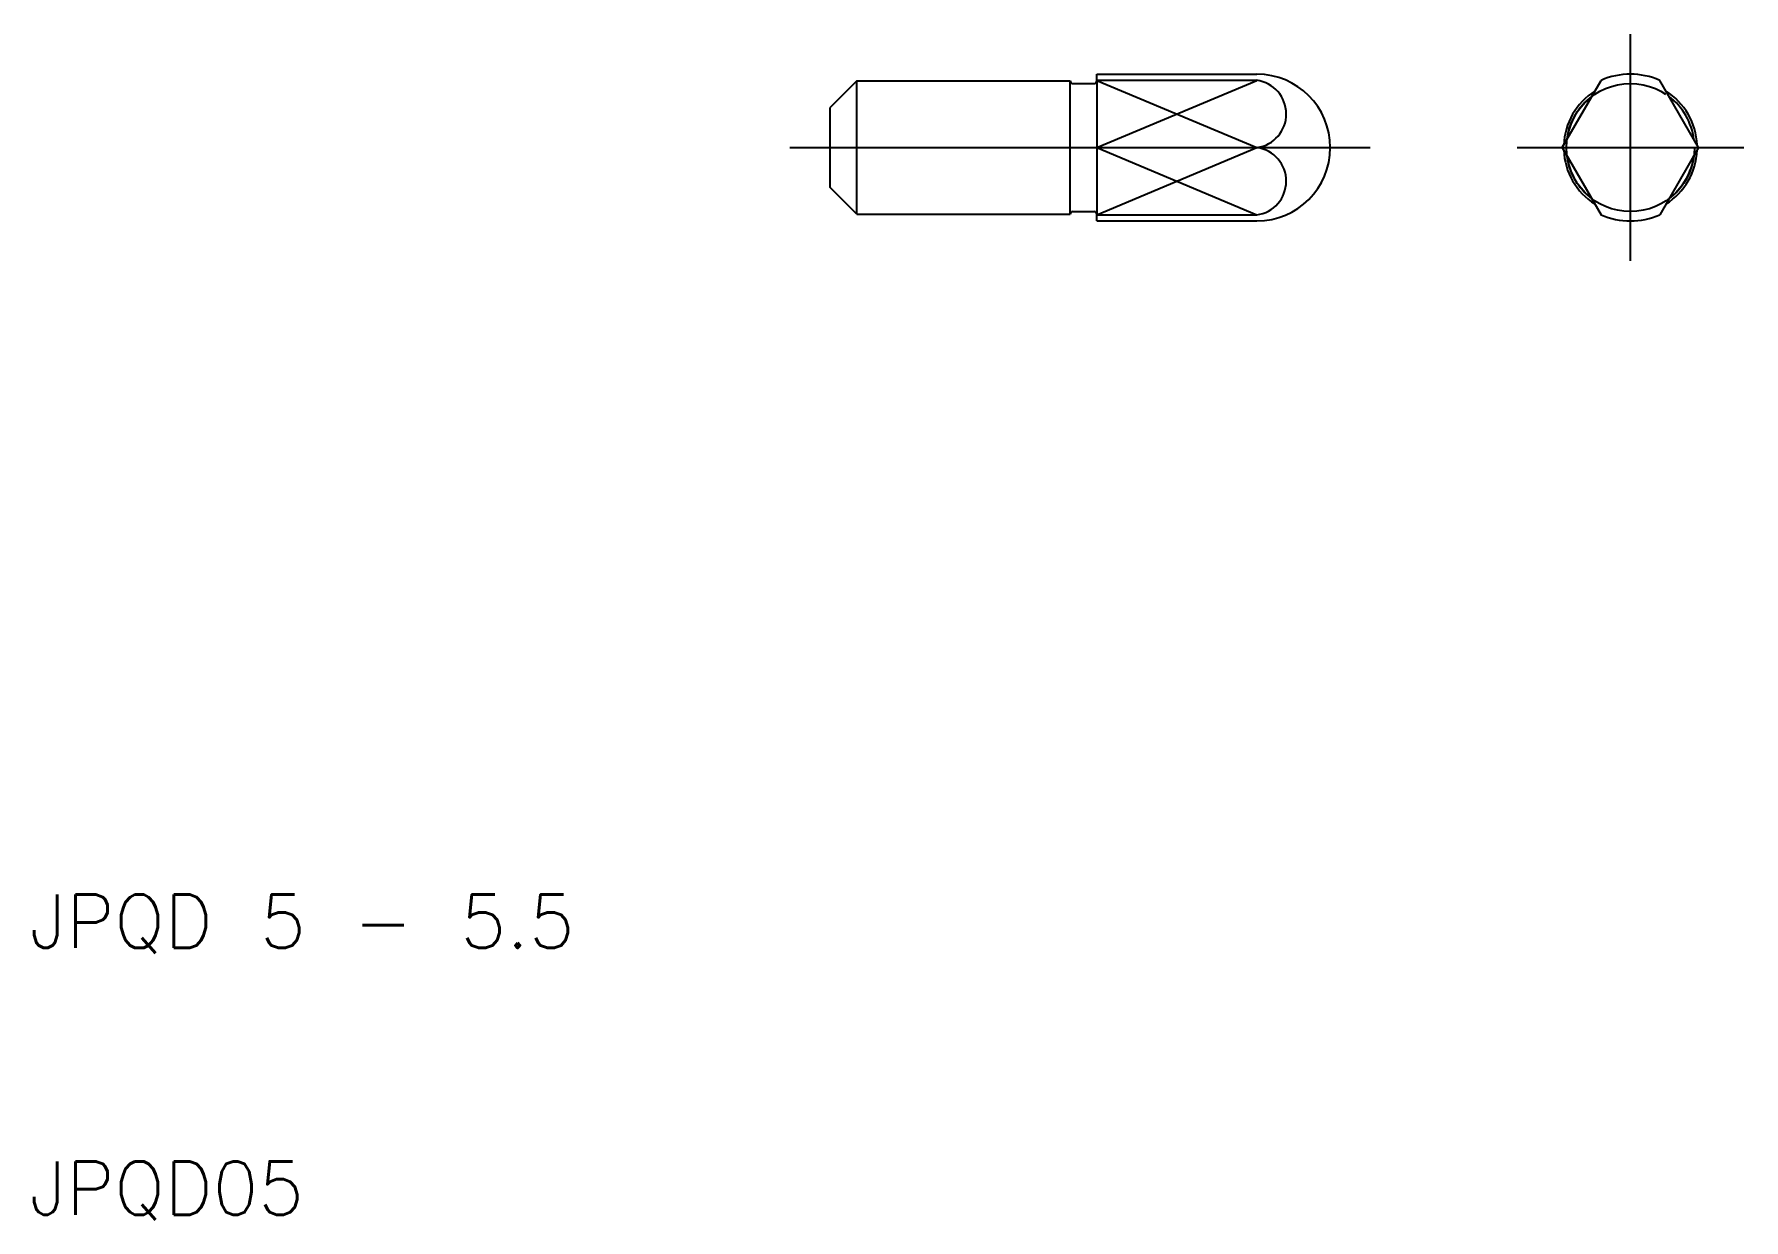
# Model space of a CAD drawing. Extents: x 10.2 to 74.2, y 9.8 to 54.2.
import ezdxf

# ---------------------------------------------------------------- set-up
doc = ezdxf.new("R2010")
doc.units = 0
doc.linetypes.add('CENTER', pattern=[50.8, 31.75, -6.35, 6.35, -6.35])
doc.linetypes.add('DASHED', pattern=[19.05, 12.7, -6.35])
doc.layers.get('0').update_dxf_attribs({"linetype": 'CONTINUOUS'})
doc.layers.add('CENTER', color=1, linetype='CENTER')
doc.styles.get("Standard").update_dxf_attribs({"font": 'txt.shx'})

msp = doc.modelspace()

# ---------------------------------------------------------------- linework, layer by layer
for p, q in [((50, 52.75), (56, 52.75)), ((50, 52.5), (50, 52.75)), ((41, 52.5), (40, 51.5)), ((41, 47.5), (41, 52.5)), ((41, 47.5), (41, 52.5)), ((41, 52.5), (49, 52.5)), ((49, 47.5), (49, 52.5)), ((49.1, 52.4), (49.9, 52.4)), ((56, 52.52), (50, 52.52)), ((50, 52.5), (50, 47.5)), ((67.445, 50), (68.9, 52.52)), ((72.555, 50), (71.1, 52.52)), ((40, 48.5), (40, 51.5)), ((50, 50), (56, 50)), ((67.445, 50), (68.9, 47.48)), ((72.555, 50), (71.1, 47.48)), ((41, 47.5), (40, 48.5)), ((41, 47.5), (49, 47.5)), ((49.1, 47.6), (49.9, 47.6)), ((50, 47.25), (50, 47.5)), ((50, 47.48), (56, 47.48)), ((50, 47.25), (56, 47.25))]:
    msp.add_line(p, q)
at = {"color": 3}
for p, q in [((50, 50), (56, 52.52)), ((50, 52.52), (56, 50)), ((50, 50), (56, 47.48)), ((50, 47.48), (56, 50))]:
    msp.add_line(p, q, dxfattribs=at)
at = {"color": 3, "linetype": 'DASHED'}
msp.add_circle((70, 50), 2.4, dxfattribs=at)
for centre, radius, start, end in [((56, 50), 2.75, 270, 90), ((70, 50), 2.75, 66.42182, 113.57818), ((49.1, 52.5), 0.1, 180, 270), ((49.9, 52.5), 0.1, 270, 0), ((55.827, 51.26), 1.273, 278.25282, 82.20183), ((70, 50), 2.5, 122.26808, 177.73192), ((70, 50), 2.5, 2.26808, 57.73192), ((55.827, 48.74), 1.273, 277.79817, 81.74718), ((70, 50), 2.5, 182.26808, 237.73192), ((70, 50), 2.5, 302.26808, 357.73192), ((49.1, 47.5), 0.1, 90, 180), ((49.9, 47.5), 0.1, 0, 90), ((70, 50), 2.75, 246.42182, 293.57818)]:
    msp.add_arc(centre, radius, start, end)
for start, end in [(127.22248, 172.77752), (7.22248, 52.77752), (187.22248, 232.77752), (307.22248, 352.77752)]:
    msp.add_arc((70, 50), 2.4, start, end, dxfattribs=at)
at = {"layer": 'CENTER'}
for p, q in [((70, 45.75), (70, 54.25)), ((70, 46), (70, 54)), ((38.5, 50), (60.25, 50)), ((65.75, 50), (74.25, 50)), ((66, 50), (74, 50))]:
    msp.add_line(p, q, dxfattribs=at)

# ---------------------------------------------------------------- texts
for s, p in [('JPQD 5 - 5.5', (10, 20)), ('JPQD05', (10, 10))]:
    msp.add_text(s, height=2).set_placement(p)

doc.saveas('drawing.dxf')
